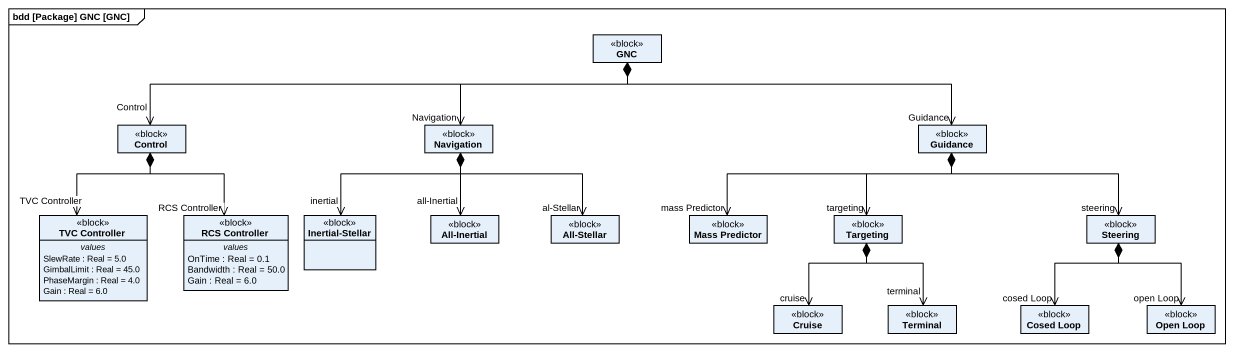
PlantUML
@startuml
mainframe bdd [Package] GNC [GNC]
hide circle
hide empty members
class GNC <<block>>
class "Control" as Control_ <<block>>
class Navigation <<block>>
class Guidance <<block>>
class "TVC Controller" as TVC_Controller <<block>> {
  -- values --
  SlewRate : Real = 5.0
  GimbalLimit : Real = 45.0
  PhaseMargin : Real = 4.0
  Gain : Real = 6.0
}
class "RCS Controller" as RCS_Controller <<block>> {
  -- values --
  OnTime : Real = 0.1
  Bandwidth : Real = 50.0
  Gain : Real = 6.0
}
class "Inertial-Stellar" as Inertial_Stellar <<block>>
class "All-Inertial" as All_Inertial <<block>>
class "All-Stellar" as All_Stellar <<block>>
class "Mass Predictor" as Mass_Predictor <<block>>
class Targeting <<block>>
class Steering <<block>>
class Cruise <<block>>
class Terminal <<block>>
class "Cosed Loop" as Cosed_Loop <<block>>
class "Open Loop" as Open_Loop <<block>>
GNC *-left-> "Control" Control_
GNC *-left-> "Navigation" Navigation
GNC *-right-> "Guidance" Guidance
Control_ *--> "TVC Controller" TVC_Controller
Control_ *--> "RCS Controller" RCS_Controller
Navigation *--> "inertial" Inertial_Stellar
Navigation *--> "all-Inertial" All_Inertial
Navigation *--> "al-Stellar" All_Stellar
Guidance *-left-> "mass Predictor" Mass_Predictor
Guidance *--> "targeting" Targeting
Guidance *-right-> "steering" Steering
Targeting *--> "cruise" Cruise
Targeting *--> "terminal" Terminal
Steering *--> "cosed Loop" Cosed_Loop
Steering *--> "open Loop" Open_Loop
@enduml
